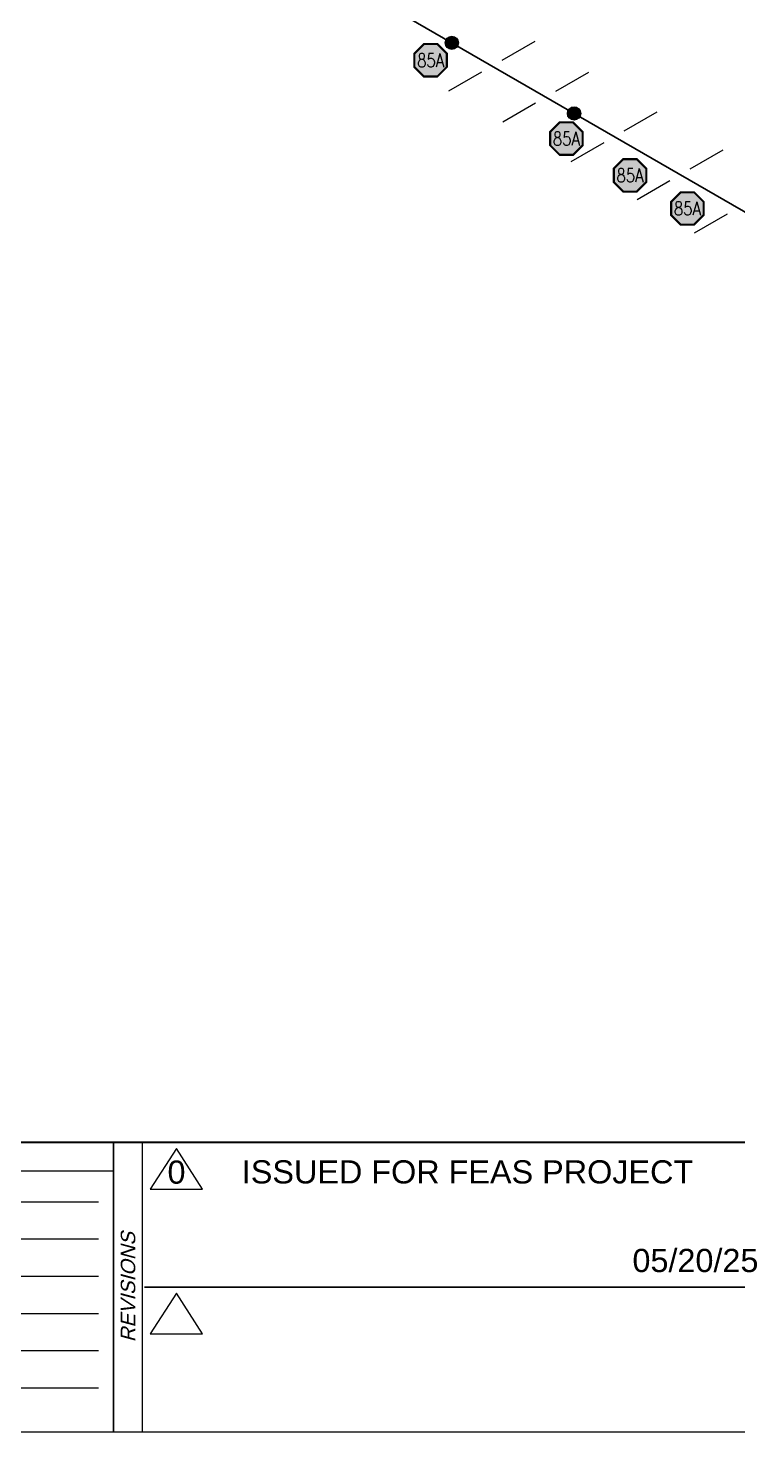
# Model space of a CAD drawing. Header units: inches. Extents: x 0.1 to 17.4, y 0.1 to 11.4.
# Drawn here: x 7.13 to 10.19, y 0.25 to 6.31 of the extents above; entities that cross this region are included whole.
import ezdxf
from ezdxf.enums import TextEntityAlignment as Align

# ---------------------------------------------------------------- set-up
doc = ezdxf.new("R2010")
doc.units = ezdxf.units.IN
doc.header["$MEASUREMENT"] = 0
for name, color, linetype in [('BORDER', 3, 'Continuous'), ('BORDERTEXT', 7, 'Continuous'), ('FITTINGS', 4, 'Continuous'), ('PART_PCML', 7, 'Continuous'), ('WELD POINTS', 41, 'Continuous')]:
    doc.layers.add(name, color=color, linetype=linetype)
doc.layers.add('PIPE', color=7, linetype='Continuous', lineweight=30)
doc.styles.add('FEASStandard', font='arial.ttf')
doc.styles.add('SIMPLEX', font='ROMANS')

# ---------------------------------------------------------------- blocks, each defined once
blk = doc.blocks.new('Border')
blk.add_line((5.4322, 1.2439), (7.435, 1.2439))
for points in [[(5.4296, 1.0829), (7.435, 1.0829)], [(5.1365, 0.9222), (7.435, 0.9222)], [(4.9824, 0.7615), (7.435, 0.7615)], [(4.8221, 0.6009), (7.435, 0.6009)], [(4.9467, 0.4404), (7.435, 0.4404)]]:
    blk.add_lwpolyline(points)
at = {"layer": 'BORDER'}
for p, q in [((7.625, 0.25), (7.625, 1.5)), ((7.5, 1.375), (0.25, 1.375))]:
    blk.add_line(p, q, dxfattribs=at)
at = {"layer": 'BORDER', "const_width": 0.005}
blk.add_lwpolyline([(0.25, 0.25), (17.25, 0.25), (17.25, 11.25), (0.25, 11.25)], close=True, dxfattribs=at)
at = {"layer": 'BORDER', "const_width": 0.00833}
for points in [[(17.25, 1.5), (0.25, 1.5)], [(7.5, 0.25), (7.5, 1.5)], [(7.6336, 0.875), (10.375, 0.875)]]:
    blk.add_lwpolyline(points, dxfattribs=at)
at = {"layer": 'BORDERTEXT', "style": 'FEASStandard', "oblique": 15}
blk.add_text('REVISIONS', height=0.0625, rotation=90, dxfattribs=at).set_placement((7.5625, 0.875), align=Align.MIDDLE)
blk = doc.blocks.new('4_SUPPORT_I-BEAM_30')
at = {"color": 0, "linetype": 'ByBlock', "lineweight": -2}
for p, q in [((-0.0435, 0.0251), (-0.1857, 0.1072)), ((0.1857, -0.1072), (0.0435, -0.0251))]:
    blk.add_line(p, q, dxfattribs=at)
blk = doc.blocks.new('2_WELD_SINGLE_00')
at = {"linetype": 'ByBlock', "lineweight": -2}
h = blk.add_hatch(color=0, dxfattribs=at)
edge = h.paths.add_edge_path()
edge.add_arc((0, 0), 0.0286, 0, 360)
at = {"color": 0, "linetype": 'ByBlock', "lineweight": -2}
blk.add_circle((0, 0), 0.0286, dxfattribs=at)
blk = doc.blocks.new('PART_PCML')
blk.add_hatch(color=0).paths.add_polyline_path([(-0.0699, -0.029), (-0.029, -0.0699), (0.029, -0.0699), (0.0699, -0.029), (0.0699, 0.029), (0.029, 0.0699), (-0.029, 0.0699), (-0.0699, 0.029)])
at = {"color": 7, "const_width": 0.009}
blk.add_lwpolyline([(-0.0699, 0.029), (-0.029, 0.0699), (0.029, 0.0699), (0.0699, 0.029), (0.0699, -0.029), (0.029, -0.0699), (-0.029, -0.0699), (-0.0699, -0.029), (-0.0699, 0.029), (-0.029, 0.0699)], dxfattribs=at)
at = {"color": 18, "true_color": 0x000000}
blk.add_lwpolyline([(-0.029, 0.0699), (-0.0699, 0.029), (-0.0699, -0.029), (-0.029, -0.0699), (0.029, -0.0699), (0.0699, -0.029), (0.0699, 0.029), (0.029, 0.0699)], close=True, dxfattribs=at)
at = {"color": 7, "true_color": 0xffffff, "style": 'SIMPLEX', "width": 0.8, "flags": 1}
for tag, p in [('CIRCUIT', (-0.0939, 0.0889)), ('DM', (-0.0527, -0.1332)), ('TYPE', (-0.0749, -0.2043))]:
    blk.add_attdef(tag, p, '', height=0.0586, dxfattribs=at)
at = {"color": 7, "true_color": 0xffffff, "style": 'SIMPLEX', "width": 0.8}
blk.add_attdef('DMDISP', text='', height=0.0586, dxfattribs=at).set_placement((0, 0), align=Align.MIDDLE_CENTER)

msp = doc.modelspace()

# ---------------------------------------------------------------- linework, layer by layer
at = {"layer": 'BORDERTEXT'}
for points in [[(7.7717, 1.474), (7.6588, 1.2984), (7.8845, 1.2984)], [(7.7717, 0.849), (7.6588, 0.6734), (7.8845, 0.6734)]]:
    msp.add_lwpolyline(points, close=True, dxfattribs=at)
at = {"layer": 'PIPE'}
msp.add_line((4.9158, 8.5809), (12.3534, 4.2868), dxfattribs=at)

# ---------------------------------------------------------------- block references
at = {"layer": 'BORDER'}
msp.add_blockref('Border', (0, 0), dxfattribs=at)
at = {"layer": 'FITTINGS', "xscale": -1}
for p in [(9.1332, 6.146), (9.3651, 6.0121), (9.6605, 5.8415), (9.9448, 5.6774), (10.1934, 5.5338)]:
    msp.add_blockref('4_SUPPORT_I-BEAM_30', p, dxfattribs=at)
at = {"layer": 'PART_PCML', "color": 13}
for p in [(8.8685, 6.1708), (9.4541, 5.8327), (9.7288, 5.6741), (9.9764, 5.5312)]:
    msp.add_blockref('PART_PCML', p, dxfattribs=at).add_auto_attribs({'DMDISP': '85A'})
at = {"layer": 'WELD POINTS'}
for p in [(8.96, 6.2459), (9.4874, 5.9414)]:
    msp.add_blockref('2_WELD_SINGLE_00', p, dxfattribs=at)

# ---------------------------------------------------------------- texts
at = {"layer": 'BORDERTEXT', "style": 'FEASStandard'}
msp.add_text('ISSUED FOR FEAS PROJECT', height=0.1, dxfattribs=at).set_placement((9.0276, 1.3726), align=Align.MIDDLE_CENTER)
for tag, text, p in [('0', '', (7.7717, 1.3716)), ('05/20/25', '-', (10.0112, 0.9901))]:
    msp.add_attdef(tag, text=text, height=0.1, dxfattribs=at).set_placement(p, align=Align.MIDDLE_CENTER)

doc.saveas('drawing.dxf')
